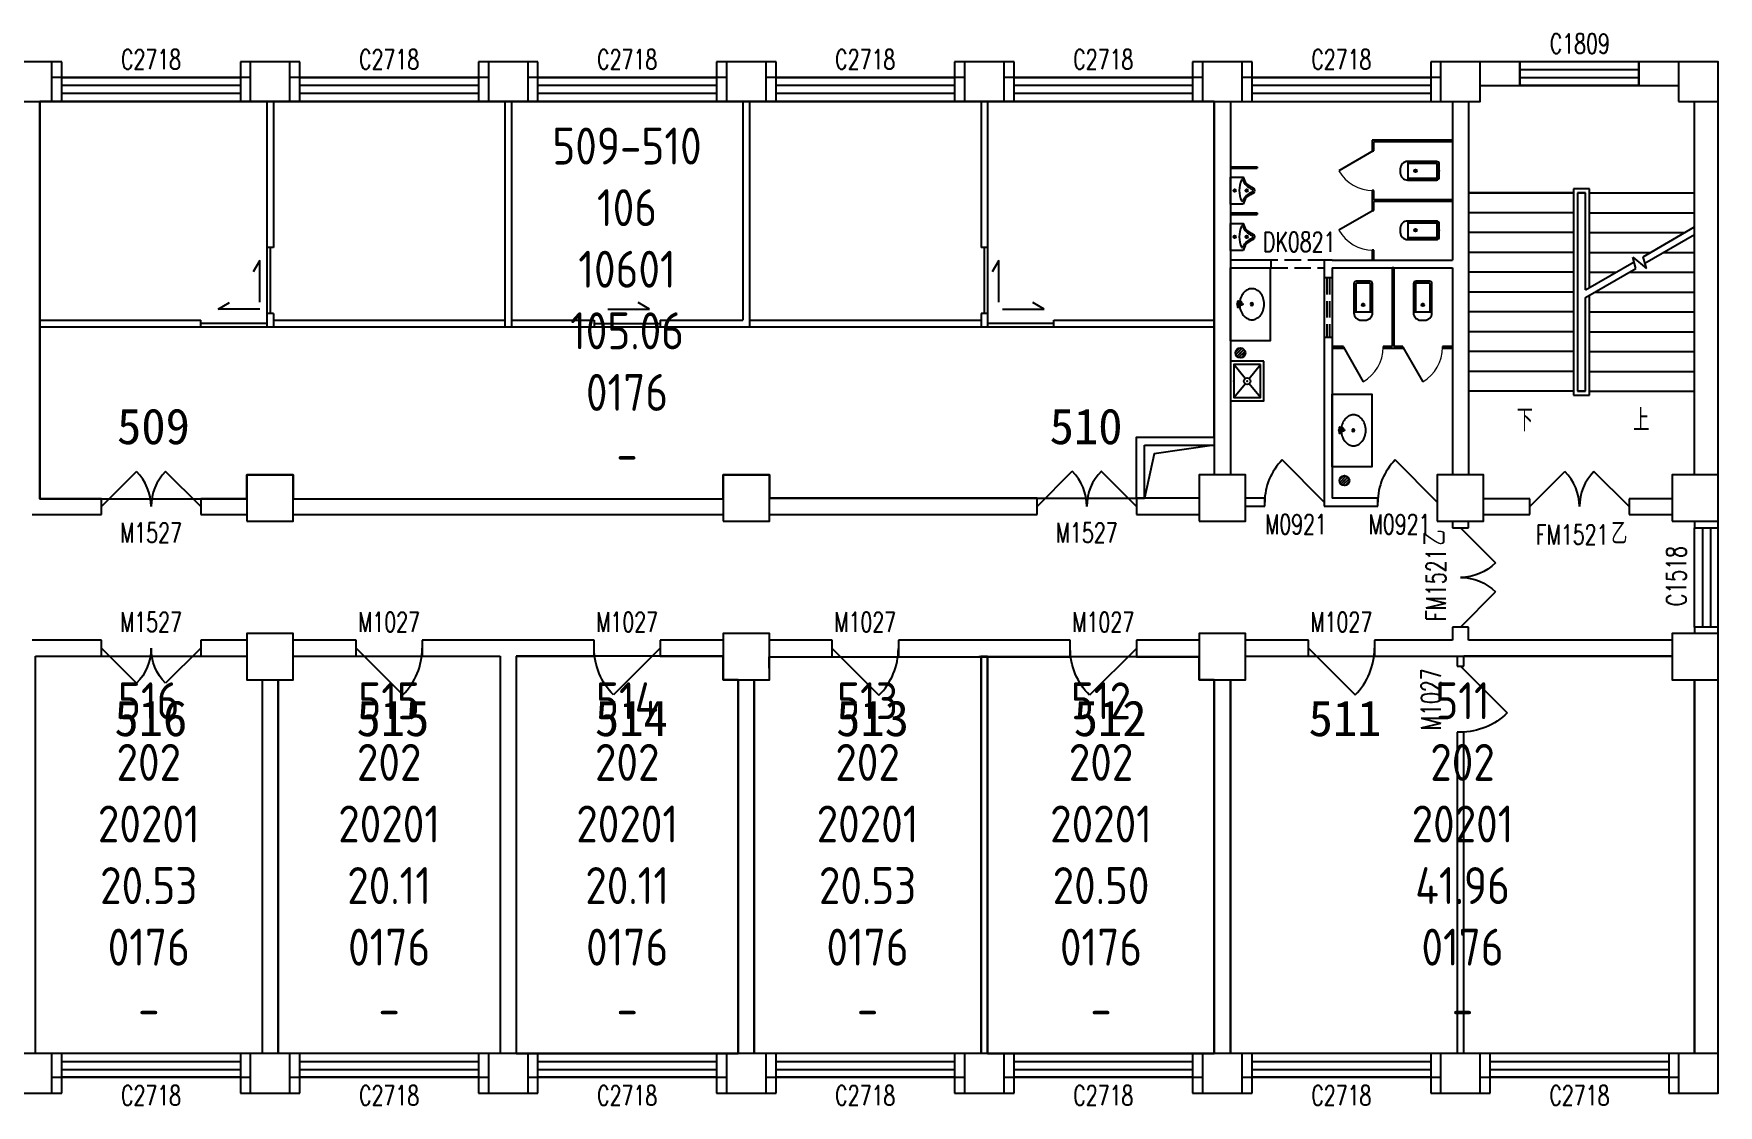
# Model space of a CAD drawing. Extents: x 127902 to 222526, y 15857 to 32064.
# Drawn here: x 197051 to 222526, y 15857 to 32064 of the extents above; entities that cross this region are included whole.
import ezdxf

# ---------------------------------------------------------------- set-up
doc = ezdxf.new("R2010")
doc.units = 0
doc.header["$LTSCALE"] = 1000
doc.header["$MEASUREMENT"] = 0
doc.linetypes.add('DASH', pattern=[0.35, 0.25, -0.1])
for name, color, linetype in [('body', 30, 'Continuous'), ('GROS', 6, 'Continuous'), ('name', 1, 'Continuous'), ('RM$', 5, 'Continuous'), ('RM$TXT', 5, 'Continuous')]:
    doc.layers.add(name, color=color, linetype=linetype)
doc.styles.add('_TCH_DIM', font='SIMPLEX', dxfattribs={"bigfont": 'GBCBIG'})
doc.styles.add('_TCH_WINDOW', font='SIMPLEX', dxfattribs={"bigfont": 'GBCBIG'})
doc.styles.get("Standard").update_dxf_attribs({"font": 'gbenor.shx', "bigfont": 'gbcbig.shx'})

# ---------------------------------------------------------------- blocks, each defined once
blk = doc.blocks.new('_FZHK')
blk.add_lwpolyline([(-0.5, -0.5), (0.5, -0.5), (0.5, 0.5), (-0.5, 0.5)], close=True)
blk = doc.blocks.new('$DorLib2D$00000114')
at = {"color": 0}
blk.add_line((0.5, 0), (-0.207, 0.707), dxfattribs=at)
blk.add_arc((0.5, 0), 1, 135, 180, dxfattribs=at)
blk = doc.blocks.new('$DorLib2D$00000116')
at = {"color": 0}
for p, q in [((-0.5, 0), (-0.146, 0.354)), ((0.5, 0), (0.146, 0.354))]:
    blk.add_line(p, q, dxfattribs=at)
for centre, start, end in [((-0.5, 0), 0, 45), ((0.5, 0), 135, 180)]:
    blk.add_arc(centre, 0.5, start, end, dxfattribs=at)
blk = doc.blocks.new('$WINLIB2D$00000001')
at = {"color": 0}
for points in [[(-0.5, 0.5), (-0.5, -0.5)], [(-0.5, 0.5), (0.5, 0.5)], [(0.5, -0.5), (0.5, 0.5)], [(0.5, 0.1667), (-0.5, 0.1667)], [(0.5, -0.1667), (-0.5, -0.1667)], [(-0.5, -0.5), (0.5, -0.5)]]:
    blk.add_lwpolyline(points, dxfattribs=at)
blk = doc.blocks.new('$lvtry$00000201')
at = {"color": 0}
for p, q in [((100, -30, 0), (-100, -30, 0)), ((110, -470, 0), (110, -40, 0)), ((140, -470, 0), (-140, -470, 0))]:
    blk.add_line(p, q, dxfattribs=at)
at = {"color": 0, "elevation": 0}
blk.add_lwpolyline([(140, -40, 0.414214), (100, 0), (-100, 0, 0.414214), (-140, -40), (-140, -480, 0.414214), (-30, -590), (30, -590, 0.414214), (140, -480)], format="xyb", close=True, dxfattribs=at)
blk.add_lwpolyline([(-110, -40), (-110, -470)], dxfattribs=at)
at = {"color": 0}
blk.add_circle((0, -359, 0), 20, dxfattribs=at)
for centre, start, end in [((-100, -40, 0), 90, 180), ((100, -40, 0), 0, 90)]:
    blk.add_arc(centre, 10, start, end, dxfattribs=at)
for p in [(0, 0, 0), (0, -359, 0)]:
    blk.add_point(p, dxfattribs=at)
blk = doc.blocks.new('$TCHSYS$APDOOR2D')
blk.add_line((0.5, 0), (0, 0.866))
at = {"lineweight": 13}
blk.add_arc((0.5, 0), 1, 120, 180, dxfattribs=at)
blk = doc.blocks.new('$lvtry$00000222')
at = {"color": 0, "elevation": 0}
blk.add_lwpolyline([(-205, -191), (-205, 0), (205, 0), (205, -191, 0.268068), (51, -323, -0.317765), (0, -360, -0.317765), (-51, -323, 0.268068)], format="xyb", close=True, dxfattribs=at)
at = {"color": 0}
for centre in [(0, -60, 0), (0, -242, 0)]:
    blk.add_circle(centre, 20, dxfattribs=at)
for centre, radius, start, end in [((-152, -175, 0), 10, 114.1084, 248.1394), ((5, -526, 0), 395, 66.6675, 114.1084), ((-243, -401, 0), 233, 19.2639, 68.1394), ((243, -401, 0), 233, 110.4941, 160.7361), ((158, -173, 0), 10, 290.4941, 66.6675), ((0, -316, 0), 24, 199.2639, 269.4998), ((0, -316, 0), 24, 270.5002, 340.7361)]:
    blk.add_arc(centre, radius, start, end, dxfattribs=at)
for p in [(0, -60, 0), (0, -242, 0)]:
    blk.add_point(p, dxfattribs=at)
blk = doc.blocks.new('$lvtry$00000191')
at = {"color": 0}
for p, q in [((-250, -50, 0), (-39, -219, 0)), ((39, -219, 0), (250, -50, 0)), ((-250, -450, 0), (-39, -281, 0)), ((39, -281, 0), (250, -450, 0))]:
    blk.add_line(p, q, dxfattribs=at)
at = {"color": 0, "elevation": 0}
for points in [[(300, -500), (300, 0), (-300, 0), (-300, -500)], [(250, -450), (250, -50), (-250, -50), (-250, -450)]]:
    blk.add_lwpolyline(points, close=True, dxfattribs=at)
at = {"color": 0}
blk.add_circle((0, -250, 0), 50, dxfattribs=at)
for p in [(0, -50, 0), (0, -250, 0)]:
    blk.add_point(p, dxfattribs=at)
blk = doc.blocks.new('$lvtry$00000171')
for p, q in [((-74, 11), (-11, 74)), ((-70, -27), (27, 70)), ((-53, -53), (53, 53)), ((-27, -70), (70, 27)), ((11, -74), (74, -11))]:
    blk.add_line(p, q)
blk.add_circle((0, 0), 75)
blk.add_point((0, 0))
blk = doc.blocks.new('$lvtry$00000194')
at = {"color": 0}
for p, q in [((-17, -27), (-17, -17)), ((17, -27), (17, -17))]:
    blk.add_line(p, q, dxfattribs=at)
blk.add_lwpolyline([(14, -39, -0.067374), (92, -53, -0.088152), (166, -93, -0.105269), (218, -155, -0.121685), (235, -224, -0.121685), (218, -292, -0.105269), (166, -355, -0.088152), (92, -394, -0.078966), (0, -409, -0.078966), (-92, -394, -0.088152), (-166, -355, -0.105269), (-218, -292, -0.121685), (-235, -224, -0.121685), (-218, -155, -0.105269), (-166, -93, -0.088152), (-92, -53, -0.059935), (-23, -40, -0.059935)], format="xyb", dxfattribs=at)
for centre, radius in [((0, -221), 20), ((0, -27), 16.7), ((0, -221), 15)]:
    blk.add_circle(centre, radius, dxfattribs=at)
for centre, radius, start, end in [((0, -17), 16.7, 0, 180), ((-40, -17), 10.1, 106.6096, 258.1648), ((-64, 250), 259, 274.7069, 282.3732), ((-75, -197), 173, 71.36, 79.1873), ((-29, -63), 6.77, 155.344, 308.3224), ((-171, 35), 166, 324.8411, 338.1337), ((-171, 35), 170, 324.8411, 331.3523), ((-29, -63), 3.37, 155.344, 308.3224), ((100, -178), 170, 132.3141, 138.8253), ((100, -178), 166, 125.5327, 138.8253), ((-12, -42), 10.6, 201.8924, 261.774), ((-381, -99), 372, 2.3982, 6.7627), ((0, -80), 9.9, 201.7837, 338.2163), ((64, 250), 259, 257.6268, 265.2931), ((381, -99), 372, 170.1008, 177.6018), ((75, -197), 173, 100.8127, 110.4191), ((40, -17), 10.1, 281.8352, 73.3904)]:
    blk.add_arc(centre, radius, start, end, dxfattribs=at)
for p in [(0, -27), (0, -221)]:
    blk.add_point(p, dxfattribs=at)

msp = doc.modelspace()

# ---------------------------------------------------------------- linework, layer by layer
at = {"layer": 'body', "color": 30}
for p, q in [((197476, 31641), (197326, 31641)), ((197476, 31401), (197476, 31641)), ((200326, 31641), (200176, 31641)), ((200176, 31641), (200176, 31401)), ((201076, 31641), (200926, 31641)), ((201076, 31401), (201076, 31641)), ((203926, 31641), (203776, 31641)), ((203776, 31641), (203776, 31401)), ((204676, 31641), (204526, 31641)), ((204676, 31401), (204676, 31641)), ((207526, 31641), (207376, 31641)), ((207376, 31641), (207376, 31401)), ((208276, 31641), (208126, 31641)), ((208276, 31401), (208276, 31641)), ((211126, 31641), (210976, 31641)), ((210976, 31641), (210976, 31401)), ((211876, 31641), (211726, 31641)), ((211876, 31401), (211876, 31641)), ((214726, 31641), (214576, 31641)), ((214576, 31641), (214576, 31401)), ((215476, 31641), (215326, 31641)), ((215476, 31401), (215476, 31641)), ((218326, 31641), (218176, 31641)), ((218176, 31641), (218176, 31401)), ((219526, 31641), (218926, 31641)), ((219526, 31281), (219526, 31641)), ((221926, 31641), (221326, 31641)), ((221326, 31641), (221326, 31281)), ((197476, 31401), (197326, 31401)), ((197476, 31041), (197476, 31401)), ((200326, 31401), (200176, 31401)), ((200176, 31401), (200176, 31041)), ((201076, 31401), (200926, 31401)), ((201076, 31041), (201076, 31401)), ((203926, 31401), (203776, 31401)), ((203776, 31401), (203776, 31041)), ((204676, 31401), (204526, 31401)), ((204676, 31041), (204676, 31401)), ((207526, 31401), (207376, 31401)), ((207376, 31401), (207376, 31041)), ((208276, 31401), (208126, 31401)), ((208276, 31041), (208276, 31401)), ((211126, 31401), (210976, 31401)), ((210976, 31401), (210976, 31041)), ((211876, 31401), (211726, 31401)), ((211876, 31041), (211876, 31401)), ((214726, 31401), (214576, 31401)), ((214576, 31401), (214576, 31041)), ((215476, 31401), (215326, 31401)), ((215476, 31041), (215476, 31401)), ((218326, 31401), (218176, 31401)), ((218176, 31401), (218176, 31041)), ((218926, 31281), (219526, 31281)), ((221926, 31277), (218926, 31277)), ((221326, 31281), (221926, 31281)), ((197146, 25031), (197146, 31041)), ((197326, 31041), (197476, 31041)), ((200176, 31041), (200326, 31041)), ((200576, 31041), (200576, 27631)), ((200676, 31041), (200676, 28831)), ((200926, 31041), (201076, 31041)), ((203776, 31041), (203926, 31041)), ((204176, 31041), (204176, 27631)), ((204276, 31041), (204276, 27631)), ((204526, 31041), (204676, 31041)), ((207376, 31041), (207526, 31041)), ((207776, 31041), (207776, 27731)), ((207876, 31041), (207876, 27631)), ((208126, 31041), (208276, 31041)), ((210976, 31041), (211126, 31041)), ((211376, 31041), (211376, 28831)), ((211476, 31041), (211476, 27631)), ((211726, 31041), (211876, 31041)), ((214576, 31041), (214726, 31041)), ((214901, 31041), (214901, 28641)), ((215151, 31041), (215151, 28641)), ((215326, 31041), (215476, 31041)), ((218176, 31041), (218326, 31041)), ((218506, 31041), (218506, 28641)), ((218746, 31041), (218746, 28641)), ((218748, 31041), (218748, 29657)), ((222166, 25391), (222166, 31041)), ((222168, 29657), (222168, 31041)), ((222526, 25391), (222526, 31041)), ((218506, 30453), (217293, 30453)), ((217293, 30453), (217293, 30291)), ((218506, 30428), (217318, 30428)), ((217318, 30291), (217318, 30428)), ((218506, 30428), (218506, 30453)), ((217293, 30291), (217318, 30291)), ((215151, 30053), (215551, 30053)), ((215151, 30053), (215151, 30028)), ((215151, 30028), (215551, 30028)), ((215551, 30053), (215551, 30028)), ((217318, 29691), (217293, 29691)), ((217293, 29691), (217293, 29541)), ((217318, 29553), (217318, 29691)), ((218506, 29553), (217318, 29553)), ((218506, 29528), (218506, 29553)), ((218748, 29657), (218748, 26657)), ((220338, 29657), (218748, 29657)), ((218748, 29657), (220338, 29657)), ((220578, 29717), (220338, 29717)), ((220338, 29717), (220338, 26597)), ((220398, 29657), (220398, 26657)), ((220518, 29657), (220398, 29657)), ((220398, 29657), (220398, 26657)), ((220398, 29657), (220518, 29657)), ((220518, 28189), (220518, 29657)), ((220518, 28189), (220518, 29657)), ((220578, 28223), (220578, 29717)), ((220578, 29657), (222168, 29657)), ((220578, 29657), (222168, 29657)), ((222168, 29141), (222168, 29657)), ((215151, 29353), (215551, 29353)), ((215151, 29353), (215151, 29328)), ((215151, 29328), (215551, 29328)), ((215551, 29353), (215551, 29328)), ((217293, 29541), (217293, 29391)), ((217293, 29391), (217318, 29391)), ((218506, 29528), (217318, 29528)), ((217318, 29391), (217318, 29528)), ((220338, 29357), (218748, 29357)), ((220578, 29357), (222168, 29357)), ((220338, 29057), (218748, 29057)), ((220578, 29057), (222022, 29057)), ((221390, 28692), (222168, 29141)), ((200676, 28831), (200576, 28831)), ((200626, 28831), (200626, 27831)), ((211476, 28831), (211376, 28831)), ((211426, 28831), (211426, 27831)), ((217318, 28791), (217293, 28791)), ((217293, 28791), (217293, 28641)), ((217318, 28641), (217318, 28791)), ((221417, 28592), (222168, 29026)), ((222168, 26657), (222168, 29026)), ((200471, 28632), (200371, 28461)), ((200471, 28003), (200471, 28632)), ((211647, 28632), (211547, 28461)), ((211647, 28003), (211647, 28632)), ((214901, 28641), (214901, 25961)), ((215151, 28641), (215151, 25961)), ((215766, 28641), (215151, 28641)), ((215766, 28521), (215766, 28641)), ((216686, 28641), (216566, 28641)), ((216566, 28641), (216566, 28521)), ((216686, 28641), (217306, 28641)), ((217306, 28641), (218506, 28641)), ((218746, 28641), (218746, 25391)), ((220338, 28757), (218748, 28757)), ((220518, 28189), (221252, 28612)), ((220578, 28757), (221503, 28757)), ((221278, 28512), (221232, 28685)), ((221232, 28685), (221438, 28512)), ((221438, 28512), (221390, 28692)), ((221703, 28757), (222168, 28757)), ((215151, 28521), (215766, 28521)), ((216566, 28521), (216566, 27321)), ((216686, 28521), (216686, 27321)), ((216686, 28521), (217306, 28521)), ((217306, 28521), (218506, 28521)), ((217593, 28521), (217593, 27333)), ((217618, 28521), (217593, 28521)), ((217618, 28521), (217618, 27333)), ((218506, 28521), (218506, 25391)), ((220338, 28457), (218748, 28457)), ((220518, 28073), (221278, 28512)), ((220578, 28457), (220983, 28457)), ((221183, 28457), (222168, 28457)), ((220338, 28157), (218748, 28157)), ((220518, 26657), (220518, 28073)), ((220518, 26657), (220518, 28073)), ((220578, 26597), (220578, 28108)), ((220663, 28157), (222168, 28157)), ((199840, 27898), (200011, 27998)), ((200469, 27898), (199840, 27898)), ((200676, 27831), (200576, 27831)), ((200676, 27831), (200676, 27631)), ((205735, 27898), (206364, 27898)), ((206364, 27898), (206193, 27998)), ((211376, 27831), (211376, 27631)), ((211476, 27831), (211376, 27831)), ((211702, 27898), (212332, 27898)), ((212332, 27898), (212161, 27998)), ((220338, 27857), (218748, 27857)), ((220578, 27857), (222168, 27857)), ((197146, 27731), (199576, 27731)), ((197146, 27631), (214901, 27631)), ((199576, 27631), (199576, 27731)), ((200576, 27681), (199576, 27681)), ((200676, 27731), (204176, 27731)), ((204276, 27731), (205526, 27731)), ((205526, 27731), (205526, 27631)), ((205526, 27681), (206526, 27681)), ((206526, 27731), (207776, 27731)), ((206526, 27731), (206526, 27631)), ((207876, 27731), (211376, 27731)), ((212476, 27681), (211476, 27681)), ((212476, 27731), (214901, 27731)), ((212476, 27631), (212476, 27731)), ((220338, 27557), (218748, 27557)), ((220578, 27557), (222168, 27557)), ((216566, 27321), (216566, 25041)), ((216856, 27333), (216686, 27333)), ((216686, 27321), (216686, 25041)), ((216686, 27308), (216856, 27308)), ((216856, 27308), (216856, 27333)), ((217593, 27333), (217456, 27333)), ((217456, 27333), (217456, 27308)), ((217456, 27308), (217606, 27308)), ((217606, 27308), (217756, 27308)), ((217756, 27333), (217618, 27333)), ((217756, 27308), (217756, 27333)), ((218506, 27333), (218356, 27333)), ((218356, 27333), (218356, 27308)), ((218356, 27308), (218506, 27308)), ((218506, 27308), (218506, 27333)), ((220338, 27257), (218748, 27257)), ((220578, 27257), (222168, 27257)), ((220338, 26957), (218748, 26957)), ((220578, 26957), (222168, 26957)), ((220338, 26657), (218748, 26657)), ((220338, 26597), (220578, 26597)), ((220398, 26657), (220518, 26657)), ((220518, 26657), (220398, 26657)), ((220578, 26657), (222168, 26657)), ((213726, 25041), (213726, 25961)), ((213726, 25961), (214901, 25961)), ((213846, 25041), (213846, 25841)), ((213846, 25841), (214901, 25841)), ((214901, 25961), (214901, 25391)), ((215151, 25961), (215151, 25391)), ((198076, 25031), (197146, 25031)), ((198076, 24791), (198076, 25031)), ((200276, 25031), (199576, 25031)), ((199576, 25031), (199576, 24791)), ((200976, 25031), (207476, 25031)), ((212226, 25041), (208176, 25041)), ((212226, 24791), (212226, 25041)), ((214676, 25041), (213726, 25041)), ((213726, 25041), (213726, 24791)), ((213726, 25041), (213846, 25041)), ((215666, 25041), (215376, 25041)), ((215666, 24921), (215666, 25041)), ((216566, 25041), (216566, 24921)), ((217376, 25041), (216686, 25041)), ((217376, 24921), (217376, 25041)), ((219676, 25031), (218976, 25031)), ((219676, 24791), (219676, 25031)), ((221826, 25031), (221176, 25031)), ((221176, 25031), (221176, 24791)), ((197026, 24791), (198076, 24791)), ((199576, 24791), (200276, 24791)), ((200976, 24791), (207476, 24791)), ((208176, 24791), (212226, 24791)), ((213726, 24791), (214676, 24791)), ((215376, 24921), (215666, 24921)), ((216566, 24921), (216686, 24921)), ((216686, 24921), (217376, 24921)), ((218976, 24791), (219676, 24791)), ((221176, 24791), (221826, 24791)), ((218506, 24691), (218506, 24591)), ((218506, 24591), (218746, 24591)), ((218746, 24591), (218746, 24691)), ((222166, 24691), (222166, 24591)), ((222166, 24591), (222526, 24591)), ((222526, 24591), (222526, 24691)), ((218746, 23091), (218506, 23091)), ((218506, 23091), (218506, 22891)), ((218746, 22891), (218746, 23091)), ((222526, 23091), (222166, 23091)), ((222166, 23091), (222166, 22991)), ((222526, 22991), (222526, 23091)), ((198076, 22891), (197026, 22891)), ((198076, 22651), (198076, 22891)), ((200276, 22891), (199576, 22891)), ((199576, 22891), (199576, 22651)), ((201926, 22891), (200976, 22891)), ((201926, 22651), (201926, 22891)), ((204226, 22891), (202926, 22891)), ((202926, 22891), (202926, 22651)), ((205526, 22891), (204226, 22891)), ((205526, 22651), (205526, 22891)), ((207476, 22891), (206526, 22891)), ((206526, 22891), (206526, 22651)), ((209126, 22891), (208176, 22891)), ((209126, 22641), (209126, 22891)), ((212726, 22891), (210126, 22891)), ((210126, 22891), (210126, 22641)), ((212726, 22641), (212726, 22891)), ((214676, 22891), (213726, 22891)), ((213726, 22891), (213726, 22641)), ((216326, 22891), (215376, 22891)), ((216326, 22651), (216326, 22891)), ((218506, 22891), (217326, 22891)), ((217326, 22891), (217326, 22651)), ((221826, 22891), (218746, 22891)), ((197076, 22651), (198076, 22651)), ((197076, 16641), (197076, 22651)), ((199576, 22651), (200276, 22651)), ((200976, 22651), (201926, 22651)), ((202926, 22651), (204106, 22651)), ((204106, 22651), (204106, 16641)), ((204346, 22651), (205526, 22651)), ((204346, 22651), (204346, 16641)), ((206526, 22651), (207476, 22651)), ((208176, 22641), (209126, 22641)), ((210126, 22641), (212726, 22641)), ((211376, 16641), (211376, 22651)), ((211376, 22651), (211476, 22651)), ((211476, 16641), (211476, 22651)), ((213726, 22641), (214676, 22641)), ((215376, 22651), (216326, 22651)), ((217326, 22651), (218576, 22651)), ((218576, 22651), (218576, 22501)), ((218576, 22501), (218676, 22501)), ((221826, 22651), (218676, 22651)), ((218676, 22501), (218676, 22651)), ((200506, 22291), (200506, 16641)), ((200746, 22291), (200746, 16641)), ((207706, 22291), (207706, 16641)), ((207946, 22291), (207946, 16641)), ((214901, 22291), (214901, 16641)), ((215151, 22291), (215151, 16641)), ((222166, 16641), (222166, 22291)), ((222526, 16641), (222526, 22291)), ((218676, 21501), (218576, 21501)), ((218576, 21501), (218576, 16641)), ((218676, 16641), (218676, 21501)), ((197476, 16641), (197326, 16641)), ((197476, 16281), (197476, 16641)), ((200326, 16641), (200176, 16641)), ((200176, 16641), (200176, 16281)), ((201076, 16641), (200926, 16641)), ((201076, 16281), (201076, 16641)), ((203926, 16641), (203776, 16641)), ((203776, 16641), (203776, 16281)), ((204676, 16641), (204526, 16641)), ((204676, 16281), (204676, 16641)), ((207526, 16641), (207376, 16641)), ((207376, 16641), (207376, 16281)), ((208276, 16641), (208126, 16641)), ((208276, 16281), (208276, 16641)), ((211126, 16641), (210976, 16641)), ((210976, 16641), (210976, 16281)), ((211876, 16641), (211726, 16641)), ((211876, 16281), (211876, 16641)), ((214726, 16641), (214576, 16641)), ((214576, 16641), (214576, 16281)), ((215476, 16641), (215326, 16641)), ((215476, 16281), (215476, 16641)), ((218326, 16641), (218176, 16641)), ((218176, 16641), (218176, 16281)), ((219076, 16641), (218926, 16641)), ((219076, 16281), (219076, 16641)), ((221926, 16641), (221776, 16641)), ((221776, 16641), (221776, 16281)), ((197326, 16281), (197476, 16281)), ((197476, 16041), (197476, 16281)), ((200176, 16281), (200326, 16281)), ((200176, 16281), (200176, 16041)), ((200926, 16281), (201076, 16281)), ((201076, 16041), (201076, 16281)), ((203776, 16281), (203926, 16281)), ((203776, 16281), (203776, 16041)), ((204526, 16281), (204676, 16281)), ((204676, 16041), (204676, 16281)), ((207376, 16281), (207526, 16281)), ((207376, 16281), (207376, 16041)), ((208126, 16281), (208276, 16281)), ((208276, 16041), (208276, 16281)), ((210976, 16281), (211126, 16281)), ((210976, 16281), (210976, 16041)), ((211726, 16281), (211876, 16281)), ((211876, 16041), (211876, 16281)), ((214576, 16281), (214726, 16281)), ((214576, 16281), (214576, 16041)), ((215326, 16281), (215476, 16281)), ((215476, 16041), (215476, 16281)), ((218176, 16281), (218176, 16041)), ((219076, 16041), (219076, 16281)), ((221776, 16281), (221926, 16281)), ((221776, 16281), (221776, 16041)), ((197326, 16041), (197476, 16041)), ((200176, 16041), (200326, 16041)), ((200926, 16041), (201076, 16041)), ((203776, 16041), (203926, 16041)), ((204526, 16041), (204676, 16041)), ((207376, 16041), (207526, 16041)), ((208126, 16041), (208276, 16041)), ((210976, 16041), (211126, 16041)), ((211726, 16041), (211876, 16041)), ((214576, 16041), (214726, 16041)), ((215326, 16041), (215476, 16041)), ((218176, 16041), (218326, 16041)), ((218926, 16041), (219076, 16041)), ((221776, 16041), (221926, 16041))]:
    msp.add_line(p, q, dxfattribs=at)
at = {"layer": 'body', "color": 30, "linetype": 'DASH'}
for p, q in [((216566, 28641), (215766, 28641)), ((215766, 28521), (216566, 28521)), ((216686, 28371, 900), (216566, 28371, 900)), ((216606, 28371, 900), (216606, 27471, 900)), ((216646, 28371, 900), (216646, 27471, 900)), ((216686, 27471, 900), (216566, 27471, 900))]:
    msp.add_line(p, q, dxfattribs=at)
at = {"layer": 'body', "color": 30}
for points in [[(219573, 26507, 0, 0, 0), (219573, 30467, 0, 0, 0), (221343, 30467, 0, 0, 0), (221343, 29057, 80, 0, 0), (221343, 28757, 0, 0, 0)], [(221343, 26507, 0, 0, 0), (221343, 28157, 80, 0, 0), (221343, 28457, 0, 0, 0)]]:
    msp.add_lwpolyline(points, format="xyseb", dxfattribs=at)
for points in [[(215151, 27421), (215151, 28521), (215751, 28521), (215751, 27421)], [(216686, 25514), (216686, 26614), (217286, 26614), (217286, 25514)]]:
    msp.add_lwpolyline(points, close=True, dxfattribs=at)
msp.add_lwpolyline([(214901, 25841), (213994, 25712), (213846, 25041)], dxfattribs=at)
at = {"layer": 'GROS'}
msp.add_lwpolyline([(196726, 16041), (197326, 16041), (197326, 16281), (200326, 16281), (200326, 16041), (200926, 16041), (200926, 16281), (203926, 16281), (203926, 16041), (204526, 16041), (204526, 16281), (207526, 16281), (207526, 16041), (208126, 16041), (208126, 16281), (211126, 16281), (211126, 16041), (211726, 16041), (211726, 16281), (214726, 16281), (214726, 16041), (215326, 16041), (215326, 16281), (218326, 16281), (218326, 16041), (218926, 16041), (218926, 16281), (221926, 16281), (221926, 16041), (222526, 16041), (222526, 31641), (218326, 31641), (218326, 31401), (215326, 31401), (215326, 31641), (214726, 31641), (214726, 31401), (211726, 31401), (211726, 31641), (211126, 31641), (211126, 31401), (208126, 31401), (208126, 31641), (207526, 31641), (207526, 31401), (204526, 31401), (204526, 31641), (203926, 31641), (203926, 31401), (200926, 31401), (200926, 31641), (200326, 31641), (200326, 31401), (197326, 31401), (197326, 31641), (196726, 31641)], dxfattribs=at)
at = {"layer": 'RM$'}
for points in [[(197146, 31041), (197146, 25031), (200276, 25031), (200276, 25391), (200976, 25391), (200976, 25031), (207476, 25031), (207476, 25391), (208176, 25391), (208176, 25041), (213726, 25041), (213726, 25961), (214901, 25961), (214901, 31041)], [(215151, 22291), (215376, 22291), (215376, 22641), (215376, 22651), (221826, 22651), (221826, 22291), (222166, 22291), (222166, 16641), (215151, 16641)]]:
    msp.add_lwpolyline(points, close=True, dxfattribs=at)
at = {"layer": 'RM$', "ltscale": 20}
for points in [[(197076, 22651), (200276, 22651), (200276, 22291), (200506, 22291), (200506, 16641), (197076, 16641)], [(204106, 22651), (204106, 16641), (200746, 16641), (200746, 22291), (200976, 22291), (200976, 22651)], [(204346, 22651), (204346, 16641), (207706, 16641), (207706, 22291), (207476, 22291), (207476, 22651)], [(211305, 22642), (211376, 22651), (211376, 16641), (207946, 16641), (207946, 22291), (208176, 22291), (208175, 22642)], [(211474, 22641), (211476, 16641), (214901, 16641), (214901, 22291), (214676, 22291), (214674, 22641)]]:
    msp.add_lwpolyline(points, close=True, dxfattribs=at)

# ---------------------------------------------------------------- block references
at = {"layer": 'body', "color": 30}
ref = msp.add_blockref('$WINLIB2D$00000001', (220426, 31461), dxfattribs=dict(at, xscale=1800, yscale=360, zscale=360, rotation=180))
ref.add_attrib('A', 'C1809', (219976, 31767), dxfattribs={"color": 30, "height": 297.5, "style": '_TCH_WINDOW', "width": 0.705882})
for name, p, xscale, yscale, zscale in [('_FZHK', (197026, 31341), 600, 600, 600), ('_FZHK', (200626, 31341), 600, 600, 600), ('_FZHK', (204226, 31341), 600, 600, 600), ('_FZHK', (207826, 31341), 600, 600, 600), ('_FZHK', (211426, 31341), 600, 600, 600), ('_FZHK', (215026, 31341), 600, 600, 600), ('_FZHK', (218626, 31341), 600, 600, 600), ('_FZHK', (222226, 31341), 600, 600, 600), ('_FZHK', (200626, 25041), 700, 700, 700), ('_FZHK', (207826, 25041), 700, 700, 700), ('_FZHK', (215026, 25041), 700, 700, 700), ('_FZHK', (218626, 25041), 700, 700, 700), ('$DorLib2D$00000116', (220426, 24911), 1500, 1500, 240), ('_FZHK', (222176, 25041), 700, 700, 700), ('_FZHK', (200626, 22641), 700, 700, 700), ('_FZHK', (207826, 22641), 700, 700, 700), ('_FZHK', (215026, 22641), 700, 700, 700), ('_FZHK', (222176, 22641), 700, 700, 700), ('_FZHK', (197026, 16341), 600, 600, 600), ('_FZHK', (200626, 16341), 600, 600, 600), ('_FZHK', (204226, 16341), 600, 600, 600), ('_FZHK', (207826, 16341), 600, 600, 600), ('_FZHK', (211426, 16341), 600, 600, 600), ('_FZHK', (215026, 16341), 600, 600, 600), ('_FZHK', (218626, 16341), 600, 600, 600), ('_FZHK', (222226, 16341), 600, 600, 600)]:
    msp.add_blockref(name, p, dxfattribs=dict(at, xscale=xscale, yscale=yscale, zscale=zscale))
ref = msp.add_blockref('$WINLIB2D$00000001', (198826, 31221), dxfattribs=dict(at, xscale=2700, yscale=-360, zscale=360))
ref.add_attrib('A', 'C2718', (198371, 31527), dxfattribs={"color": 30, "height": 297.5, "style": '_TCH_WINDOW', "width": 0.705882})
ref = msp.add_blockref('$WINLIB2D$00000001', (202426, 31221), dxfattribs=dict(at, xscale=2700, yscale=-360, zscale=360))
ref.add_attrib('A', 'C2718', (201971, 31527), dxfattribs={"color": 30, "height": 297.5, "style": '_TCH_WINDOW', "width": 0.705882})
ref = msp.add_blockref('$WINLIB2D$00000001', (206026, 31221), dxfattribs=dict(at, xscale=2700, yscale=-360, zscale=360))
ref.add_attrib('A', 'C2718', (205571, 31527), dxfattribs={"color": 30, "height": 297.5, "style": '_TCH_WINDOW', "width": 0.705882})
ref = msp.add_blockref('$WINLIB2D$00000001', (209626, 31221), dxfattribs=dict(at, xscale=2700, yscale=-360, zscale=360))
ref.add_attrib('A', 'C2718', (209171, 31527), dxfattribs={"color": 30, "height": 297.5, "style": '_TCH_WINDOW', "width": 0.705882})
ref = msp.add_blockref('$WINLIB2D$00000001', (213226, 31221), dxfattribs=dict(at, xscale=2700, yscale=-360, zscale=360))
ref.add_attrib('A', 'C2718', (212771, 31527), dxfattribs={"color": 30, "height": 297.5, "style": '_TCH_WINDOW', "width": 0.705882})
ref = msp.add_blockref('$WINLIB2D$00000001', (216826, 31221), dxfattribs=dict(at, xscale=2700, yscale=-360, zscale=360))
ref.add_attrib('A', 'C2718', (216371, 31527), dxfattribs={"color": 30, "height": 297.5, "style": '_TCH_WINDOW', "width": 0.705882})
for name, p, xscale, yscale, zscale, rotation in [('$TCHSYS$APDOOR2D', (217306, 29991), 600, 600, 25, 90), ('$TCHSYS$APDOOR2D', (217306, 29091), 600, 600, 25, 90), ('$TCHSYS$APDOOR2D', (217156, 27321), 600, 600, 25, 180), ('$TCHSYS$APDOOR2D', (218056, 27321), 600, 600, 25, 180), ('$DorLib2D$00000116', (218626, 23841), 1500, -1500, 240, 90)]:
    msp.add_blockref(name, p, dxfattribs=dict(at, xscale=xscale, yscale=yscale, zscale=zscale, rotation=rotation))
for name, p, rotation in [('$lvtry$00000201', (218306, 29991), 270), ('$lvtry$00000222', (215151, 29691), 90), ('$lvtry$00000222', (215151, 28991), 90), ('$lvtry$00000201', (218306, 29091), 270), ('$lvtry$00000191', (215151, 26810), 90)]:
    msp.add_blockref(name, p, dxfattribs=dict(at, rotation=rotation))
for name, p in [('$lvtry$00000201', (217156, 28321)), ('$lvtry$00000201', (218056, 28321)), ('$lvtry$00000171', (215299, 27237)), ('$lvtry$00000171', (216871, 25305))]:
    msp.add_blockref(name, p, dxfattribs=at)
at = {"layer": 'body', "color": 30, "yscale": -1, "rotation": 270}
for p in [(215249, 27973), (216785, 26066)]:
    msp.add_blockref('$lvtry$00000194', p, dxfattribs=at)
at = {"layer": 'body', "color": 30}
ref = msp.add_blockref('$DorLib2D$00000114', (216116, 24981), dxfattribs=dict(at, xscale=900, yscale=900, zscale=120))
ref.add_attrib('A', 'M0921', (215671, 24497), dxfattribs={"color": 30, "height": 297.5, "style": '_TCH_WINDOW', "width": 0.705882})
ref = msp.add_blockref('$DorLib2D$00000114', (217826, 24981), dxfattribs=dict(at, xscale=900, yscale=900, zscale=120))
ref.add_attrib('A', 'M0921', (217237, 24497), dxfattribs={"color": 30, "height": 297.5, "style": '_TCH_WINDOW', "width": 0.705882})
ref = msp.add_blockref('$DorLib2D$00000116', (198826, 24911), dxfattribs=dict(at, xscale=1500, yscale=1500, zscale=240))
ref.add_attrib('A', 'M1527', (198356, 24367), dxfattribs={"color": 30, "height": 297.5, "style": '_TCH_WINDOW', "width": 0.705882})
ref = msp.add_blockref('$DorLib2D$00000116', (212976, 24916), dxfattribs=dict(at, xscale=1500, yscale=1500, zscale=250))
ref.add_attrib('A', 'M1527', (212506, 24367), dxfattribs={"color": 30, "height": 297.5, "style": '_TCH_WINDOW', "width": 0.705882})
ref = msp.add_blockref('$WINLIB2D$00000001', (222346, 23841), dxfattribs=dict(at, xscale=1500, yscale=-360, zscale=360, rotation=90))
ref.add_attrib('A', 'C1518', (222039, 23406), dxfattribs={"color": 30, "height": 297.5, "rotation": 90, "style": '_TCH_WINDOW', "width": 0.705882})
ref = msp.add_blockref('$DorLib2D$00000116', (198826, 22771), dxfattribs=dict(at, xscale=-1500, yscale=1500, zscale=240, rotation=180))
ref.add_attrib('A', 'M1527', (198356, 23017), dxfattribs={"color": 30, "height": 297.5, "style": '_TCH_WINDOW', "width": 0.705882})
ref = msp.add_blockref('$DorLib2D$00000114', (202426, 22771), dxfattribs=dict(at, xscale=1000, yscale=1000, zscale=240, rotation=180))
ref.add_attrib('A', 'M1027', (201956, 23017), dxfattribs={"color": 30, "height": 297.5, "style": '_TCH_WINDOW', "width": 0.705882})
ref = msp.add_blockref('$DorLib2D$00000114', (206026, 22771), dxfattribs=dict(at, xscale=-1000, yscale=1000, zscale=240, rotation=180))
ref.add_attrib('A', 'M1027', (205556, 23017), dxfattribs={"color": 30, "height": 297.5, "style": '_TCH_WINDOW', "width": 0.705882})
ref = msp.add_blockref('$DorLib2D$00000114', (209626, 22766), dxfattribs=dict(at, xscale=-1000, yscale=-1000, zscale=250))
ref.add_attrib('A', 'M1027', (209156, 23017), dxfattribs={"color": 30, "height": 297.5, "style": '_TCH_WINDOW', "width": 0.705882})
ref = msp.add_blockref('$DorLib2D$00000114', (213226, 22766), dxfattribs=dict(at, xscale=1000, yscale=-1000, zscale=250))
ref.add_attrib('A', 'M1027', (212756, 23016), dxfattribs={"color": 30, "height": 297.5, "style": '_TCH_WINDOW', "width": 0.705882})
ref = msp.add_blockref('$DorLib2D$00000114', (216826, 22771), dxfattribs=dict(at, xscale=1000, yscale=1000, zscale=240, rotation=180))
ref.add_attrib('A', 'M1027', (216356, 23017), dxfattribs={"color": 30, "height": 297.5, "style": '_TCH_WINDOW', "width": 0.705882})
ref = msp.add_blockref('$DorLib2D$00000114', (218626, 22001), dxfattribs=dict(at, xscale=1000, yscale=-1000, zscale=100, rotation=90))
ref.add_attrib('A', 'M1027', (218329, 21531), dxfattribs={"color": 30, "height": 297.5, "rotation": 90, "style": '_TCH_WINDOW', "width": 0.705882})
ref = msp.add_blockref('$WINLIB2D$00000001', (198826, 16461), dxfattribs=dict(at, xscale=2700, yscale=-360, zscale=360, rotation=180))
ref.add_attrib('A', 'C2718', (198371, 15857), dxfattribs={"color": 30, "height": 297.5, "style": '_TCH_WINDOW', "width": 0.705882})
ref = msp.add_blockref('$WINLIB2D$00000001', (202426, 16461), dxfattribs=dict(at, xscale=2700, yscale=-360, zscale=360, rotation=180))
ref.add_attrib('A', 'C2718', (201971, 15857), dxfattribs={"color": 30, "height": 297.5, "style": '_TCH_WINDOW', "width": 0.705882})
ref = msp.add_blockref('$WINLIB2D$00000001', (206026, 16461), dxfattribs=dict(at, xscale=2700, yscale=-360, zscale=360, rotation=180))
ref.add_attrib('A', 'C2718', (205571, 15857), dxfattribs={"color": 30, "height": 297.5, "style": '_TCH_WINDOW', "width": 0.705882})
ref = msp.add_blockref('$WINLIB2D$00000001', (209626, 16461), dxfattribs=dict(at, xscale=2700, yscale=-360, zscale=360, rotation=180))
ref.add_attrib('A', 'C2718', (209171, 15857), dxfattribs={"color": 30, "height": 297.5, "style": '_TCH_WINDOW', "width": 0.705882})
ref = msp.add_blockref('$WINLIB2D$00000001', (213226, 16461), dxfattribs=dict(at, xscale=2700, yscale=-360, zscale=360, rotation=180))
ref.add_attrib('A', 'C2718', (212771, 15857), dxfattribs={"color": 30, "height": 297.5, "style": '_TCH_WINDOW', "width": 0.705882})
ref = msp.add_blockref('$WINLIB2D$00000001', (216826, 16461), dxfattribs=dict(at, xscale=2700, yscale=-360, zscale=360, rotation=180))
ref.add_attrib('A', 'C2718', (216371, 15857), dxfattribs={"color": 30, "height": 297.5, "style": '_TCH_WINDOW', "width": 0.705882})
ref = msp.add_blockref('$WINLIB2D$00000001', (220426, 16461), dxfattribs=dict(at, xscale=2700, yscale=-360, zscale=360, rotation=180))
ref.add_attrib('A', 'C2718', (219971, 15857), dxfattribs={"color": 30, "height": 297.5, "style": '_TCH_WINDOW', "width": 0.705882})

# ---------------------------------------------------------------- texts
at = {"layer": 'body', "color": 30, "style": '_TCH_WINDOW', "width": 0.705882}
for s, p in [('DK0821', (215638, 28767)), ('FM1521', (219766, 24341))]:
    msp.add_text(s, height=297.5, dxfattribs=at).set_placement(p)
at = {"layer": 'body', "color": 7, "style": '_TCH_DIM'}
for s, p in [('下', (219478, 26052)), ('上', (221239, 26052))]:
    msp.add_text(s, height=338, dxfattribs=at).set_placement(p)
at = {"layer": 'body', "color": 30, "style": '_TCH_WINDOW'}
msp.add_text('乙', height=338, rotation=90, dxfattribs=at).set_placement((218406, 24321))
msp.add_text('乙', height=338, dxfattribs=at).set_placement((220906, 24341))
at = {"layer": 'body', "color": 30, "style": '_TCH_WINDOW', "width": 0.705882}
msp.add_text('FM1521', height=297.5, rotation=90, dxfattribs=at).set_placement((218406, 23181))
at = {"layer": 'name', "color": 1, "char_height": 540, "attachment_point": 1}
for s, insert in [('{\\fFangSong|b0|i0|c134|p49;509}', (198311, 26396)), ('{\\fFangSong|b0|i0|c134|p49;510}', (212414, 26396)), ('{\\fFangSong|b0|i0|c134|p49;516}', (198271, 21980)), ('{\\fFangSong|b0|i0|c134|p49;515}', (201932, 21980)), ('{\\fFangSong|b0|i0|c134|p49;514}', (205538, 21980)), ('{\\fFangSong|b0|i0|c134|p49;513}', (209185, 21980)), ('{\\fFangSong|b0|i0|c134|p49;512}', (212778, 21980)), ('{\\fFangSong|b0|i0|c134|p49;511}', (216330, 21980))]:
    msp.add_mtext_dynamic_manual_height_columns(s, width=5258.71, gutter_width=1750, heights=[0], dxfattribs=dict(at, insert=insert))
at = {"layer": 'RM$TXT', "char_height": 558.8, "attachment_point": 8}
for s, insert in [('509-510^M^J106^M^J10601^M^J105.06^M^J0176^M^J-^M^J', (206023, 25428)), ('516^M^J202^M^J20201^M^J20.53^M^J0176^M^J-^M^J', (198791, 17038)), ('515^M^J202^M^J20201^M^J20.11^M^J0176^M^J-^M^J', (202426, 17038)), ('514^M^J202^M^J20201^M^J20.11^M^J0176^M^J-^M^J', (206026, 17038)), ('513^M^J202^M^J20201^M^J20.53^M^J0176^M^J-^M^J', (209661, 17038)), ('512^M^J202^M^J20201^M^J20.50^M^J0176^M^J-^M^J', (213191, 17038)), ('511^M^J202^M^J20201^M^J41.96^M^J0176^M^J-^M^J', (218658, 17038))]:
    msp.add_mtext(s, dxfattribs=dict(at, insert=insert))

doc.saveas('drawing.dxf')
